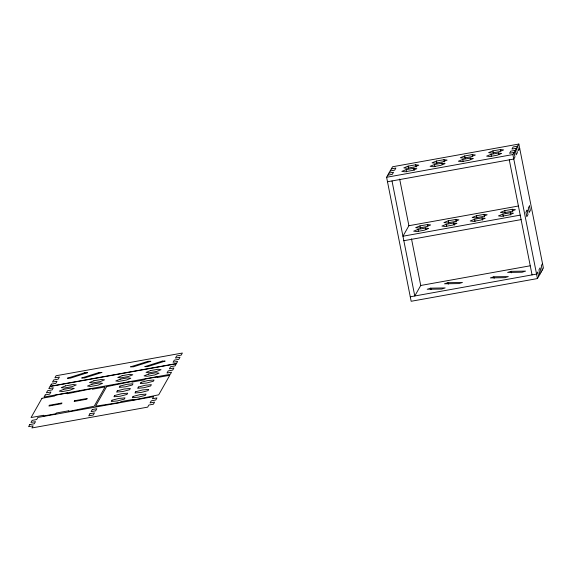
<?xml version="1.0" encoding="UTF-8"?>
<svg xmlns="http://www.w3.org/2000/svg" width="572" height="572" viewBox="0 0 572 572"><rect width="100%" height="100%" fill="white"/><g stroke="black" fill="none" stroke-linecap="round" stroke-linejoin="round"><path stroke-width="0.86" d="M386.608 177.27L392.556 166.767L518.847 144.051L543.4 268.061L537.451 278.564L411.161 301.28L386.608 177.27L512.898 154.554L518.847 144.051M399.664 179.072L408.894 225.718L402.945 236.222L520.22 215.129M411.497 238.839L420.735 285.478L414.779 295.989L392.006 180.938M519.733 148.534L518.547 150.636L517.653 146.153L513.148 146.961L511.954 149.063L516.466 148.248L517.353 152.731L516.166 154.833L515.279 150.35L510.767 151.165L509.573 153.267L514.085 152.452L514.972 156.935L513.785 159.037L387.494 181.753M542.513 263.578L541.319 265.68L542.213 270.163M408.172 166.13L403.803 167.889L406.949 168.297L414.464 166.945L418.833 165.186L415.694 164.779L408.172 166.13L408.615 168.368M406.192 169.627L401.816 171.385L404.962 171.793L412.483 170.442L416.852 168.683L413.706 168.275L406.192 169.627L406.635 171.872M436.436 161.047L432.067 162.805L435.213 163.213L442.728 161.855L447.104 160.096L443.958 159.695L436.436 161.047L436.879 163.285M434.455 164.543L430.087 166.302L433.226 166.709L440.747 165.358L445.116 163.599L441.97 163.192L434.455 164.543L434.899 166.788M464.707 155.963L460.331 157.722L463.477 158.129L470.992 156.771L475.368 155.012L472.222 154.604L464.707 155.963L465.15 158.201M462.719 159.459L458.351 161.218L461.497 161.626L469.011 160.274L473.38 158.515L470.241 158.108L462.719 159.459L463.163 161.704M492.971 150.879L488.595 152.638L491.741 153.039L499.263 151.687L503.632 149.928L500.486 149.521L492.971 150.879L493.414 153.117M490.983 154.376L486.615 156.135L489.761 156.542L497.275 155.191L501.651 153.432L498.505 153.024L490.983 154.376L491.427 156.621M420.005 225.89L415.637 227.649L418.783 228.056L426.297 226.705L430.666 224.946L427.527 224.539L420.005 225.89L420.449 228.135M418.025 229.393L413.649 231.152L416.795 231.56L424.317 230.209L428.685 228.45L425.539 228.042L418.025 229.393L418.468 231.631M448.269 220.806L443.901 222.565L447.047 222.973L454.561 221.621L458.937 219.862L455.791 219.455L448.269 220.806L448.713 223.051M446.289 224.31L441.92 226.069L445.059 226.476L452.581 225.125L456.949 223.366L453.803 222.958L446.289 224.31L446.732 226.548M476.54 215.723L472.165 217.482L475.311 217.889L482.825 216.538L487.201 214.779L484.055 214.371L476.54 215.723L476.984 217.968M474.553 219.226L470.184 220.985L473.33 221.393L480.845 220.041L485.213 218.282L482.074 217.875L474.553 219.226L474.996 221.464M504.804 210.639L500.428 212.398L503.574 212.805L511.096 211.454L515.465 209.695L512.319 209.288L504.804 210.639L505.248 212.884M502.817 214.142L498.448 215.901L501.594 216.309L509.109 214.958L513.484 213.199L510.338 212.791L502.817 214.142L503.26 216.38M430.702 288.152L427.212 289.26L441.663 289.046L445.152 287.938L430.702 288.152L431.002 289.647M447.976 282.69L444.487 283.791L458.93 283.576L462.426 282.475L447.976 282.69L448.276 284.184M493.851 276.798L490.361 277.899L504.804 277.685L508.293 276.583L493.851 276.798L494.144 278.292M511.125 271.328L507.636 272.436L522.079 272.222L525.568 271.114L511.125 271.328L511.418 272.823M391.362 168.869L395.874 168.054L394.687 170.156L390.175 170.971M388.981 173.066L393.493 172.258L392.306 174.36L387.795 175.168M408.894 225.718L518.289 206.042M403.839 240.705L521.106 219.612M420.735 285.478L530.122 265.808M410.274 296.796L536.565 274.081L537.751 271.979L538.638 276.462M541.019 272.258L540.132 267.782L538.946 269.877L539.832 274.36M512.898 154.554L537.451 278.564M509.273 159.845L532.053 274.896M500.486 149.521L500.779 151.015M512.319 209.288L512.762 211.526M498.505 153.024L498.798 154.519M510.338 212.791L510.782 215.029M472.222 154.604L472.515 156.099M484.055 214.371L484.498 216.609M470.241 158.108L470.534 159.602M482.074 217.875L482.518 220.113M443.958 159.695L444.401 161.933M455.791 219.455L456.234 221.7M441.97 163.192L442.27 164.686M453.803 222.958L454.247 225.196M415.694 164.779L416.137 167.017M427.527 224.539L427.82 226.033M413.706 168.275L414.149 170.52M425.539 228.042L425.84 229.536M41.971 398.291L31.06 417.546L43.687 415.272L43.265 416.023L55.892 413.756L56.321 413.005L68.947 410.732L68.526 411.482L94.208 406.192L105.112 386.929L92.485 389.203L92.907 388.452L67.224 393.743L67.653 392.993L55.019 395.266L54.597 396.017L41.971 398.291M45.231 394.916L44.037 397.018L170.327 374.303L171.521 372.2L167.01 373.008L168.197 370.906L172.708 370.098L173.902 367.996L169.391 368.811L170.578 366.709L175.089 365.894L176.276 363.792L49.986 386.515L48.799 388.61L53.31 387.802L52.116 389.904L47.605 390.712L46.418 392.814L50.929 392.006L49.735 394.101L45.231 394.916M51.316 384.162L50.129 386.264L176.419 363.542L177.613 361.447L173.101 362.255L174.288 360.153L178.8 359.345L179.987 357.243L175.482 358.051L176.669 355.956L181.181 355.14L182.368 353.038L56.077 375.754L54.891 377.856L59.402 377.048L58.208 379.15L53.696 379.958L52.51 382.06L57.021 381.245L55.827 383.347L51.316 384.162M29.787 424.56L28.6 426.662L33.112 425.847L31.918 427.949L147.69 407.128L148.877 405.026L153.389 404.218L154.576 402.116L150.064 402.924L151.258 400.822L155.77 400.014L156.957 397.912L152.445 398.727L153.639 396.625L37.866 417.446L36.679 419.548L32.168 420.356L30.981 422.458L35.493 421.65L34.299 423.752L29.787 424.56M49.356 405.269L48.935 406.02L61.561 403.746L61.983 402.995L49.356 405.269M74.617 400.729L74.188 401.48L86.815 399.206L87.244 398.455L74.617 400.729M89.926 413.742L88.739 415.844L93.25 415.036L94.437 412.934L89.926 413.742M92.306 409.538L91.12 411.64L95.631 410.832L96.818 408.73L92.306 409.538M106.621 386.658L95.567 406.17L120.399 402.373L120.828 401.623L133.455 399.356L133.033 400.107L158.716 394.809L169.762 375.303L157.136 377.57L157.557 376.819L144.93 379.093L144.501 379.844L131.875 382.117L132.304 381.367L106.621 386.658M111.99 400.228L111.283 401.48L117.439 400.929L124.303 399.134L125.011 397.883L118.854 398.434L111.99 400.228M114.657 395.524L113.942 396.775L120.099 396.232L126.963 394.437L127.678 393.186L121.521 393.729L114.657 395.524M117.317 390.819L116.609 392.07L122.765 391.527L129.63 389.732L130.337 388.481L124.181 389.024L117.317 390.819M119.977 386.121L119.269 387.373L125.425 386.822L132.289 385.027L132.997 383.776L126.841 384.327L119.977 386.121M133.04 396.439L132.332 397.69L138.488 397.147L145.352 395.352L146.06 394.101L139.904 394.644L133.04 396.439M135.7 391.741L134.992 392.993L141.148 392.442L148.012 390.647L148.72 389.396L142.564 389.94L135.7 391.741M138.367 387.037L137.659 388.288L143.815 387.744L150.679 385.943L151.387 384.691L145.231 385.242L138.367 387.037M141.027 382.332L140.319 383.583L146.475 383.04L153.339 381.245L154.047 379.994L147.891 380.537L141.027 382.332M527.112 210.117L525.918 212.219L526.805 216.702L527.999 214.6L527.112 210.117M529.486 205.913L528.299 208.015L529.186 212.498L530.38 210.396L529.486 205.913M65.608 385.871L61.233 387.63L64.379 388.038L71.9 386.686L76.269 384.927L73.123 384.52L65.608 385.871M63.621 389.375L59.252 391.134L62.398 391.541L69.913 390.19L74.288 388.431L71.142 388.023L63.621 389.375M93.872 380.788L89.504 382.546L92.643 382.954L100.164 381.603L104.533 379.844L101.387 379.436L93.872 380.788M91.892 384.291L87.516 386.05L90.662 386.457L98.177 385.106L102.552 383.347L99.406 382.94L91.892 384.291M122.136 375.704L117.768 377.463L120.914 377.87L128.428 376.519L132.797 374.76L129.658 374.353L122.136 375.704M120.156 379.207L115.78 380.966L118.926 381.374L126.448 380.022L130.816 378.264L127.67 377.856L120.156 379.207M150.4 370.62L146.032 372.379L149.178 372.787L156.692 371.435L161.068 369.676L157.922 369.269L150.4 370.62M148.42 374.124L144.051 375.883L147.19 376.29L154.712 374.939L159.08 373.18L155.934 372.772L148.42 374.124M84.806 372.694L67.36 378.221L70.249 378.178L87.695 372.651L84.806 372.694M99.106 372.486L81.66 378.006L84.549 377.963L101.995 372.443L99.106 372.486M147.955 361.34L130.502 366.859L133.39 366.816L150.844 361.297L147.955 361.34M162.255 361.125L144.802 366.645L147.69 366.602L165.144 361.082L162.255 361.125"/></g></svg>
